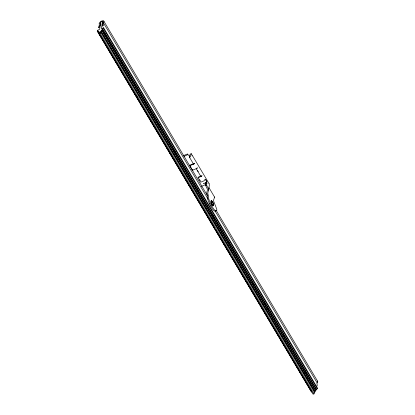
<?xml version="1.0" encoding="UTF-8"?>
<svg xmlns="http://www.w3.org/2000/svg" width="415" height="415" viewBox="0 0 415 415"><rect width="100%" height="100%" fill="white"/><g stroke="black" fill="none" stroke-linecap="round" stroke-linejoin="round"><path stroke-width="0.62" d="M100.394 24.698A4.249 1.748 -30.7 0 1 100.202 25.118L100.056 25.403A18.203 7.491 -30.7 0 0 99.403 27.374L98.448 27.769A19.287 7.937 -30.7 0 1 99.247 25.455A3.164 1.302 -30.7 0 0 99.418 24.371A2.381 0.98 -30.7 0 1 99.128 23.935L99.154 23.722A3.284 1.349 -30.7 0 1 101.431 21.149A1.235 0.508 -30.7 0 1 102.132 20.859A3.284 1.349 -30.7 0 1 103.864 21.756L103.817 21.974A2.381 0.98 -30.7 0 1 103.34 22.732A3.164 1.302 -30.7 0 0 103.169 23.816A19.287 7.937 -30.7 0 1 103.294 25.74L102.339 26.15A18.203 7.491 -30.7 0 0 102.261 24.48L102.225 24.345A4.249 1.748 -30.7 0 1 102.116 23.982L102.194 23.484A4.249 1.748 -30.7 0 1 102.386 23.064L102.645 22.706A1.292 0.534 -30.7 0 0 102.863 22.363L102.78 21.539L101.639 21.549A2.194 0.903 -30.7 0 0 100.783 22.171L100.129 23.136A0.97 0.399 -30.7 0 1 100.088 23.505L100.088 23.52A1.292 0.534 -30.7 0 0 100.222 23.717L100.472 24.319L99.631 29.413L97.395 30.347L97.26 31.208L311.089 391.418M194.453 163.432A1.178 0.482 -30.7 0 0 194.568 163.178L194.422 163.749L193.54 164.086L189.468 157.228L190.195 153.965M193.535 164.075L193.613 163.557M196.212 168.698L200.907 176.494L201.789 176.157L201.934 175.587A1.172 0.482 -30.7 0 1 201.078 176.474L198.085 177.745L200.736 182.211L203.454 181.075A1.178 0.482 -30.7 0 0 204.585 180.053L204.662 179.545M200.901 176.484L200.979 175.965M214.322 197.058A1.183 0.342 -28 0 1 214.591 197.26L213.502 200.232A1.167 0.342 67.3 0 0 213.621 201.119L216.661 208.927A2.334 0.69 67.3 0 1 216.822 209.746L216.744 210.4A1.582 0.467 67.3 0 1 216.604 210.561L216.547 210.581A8.129 2.397 67.3 0 1 213.419 208.657L211.142 204.818A10.23 3.014 67.3 0 1 209.181 200.253L208.901 199.361A2.168 0.638 67.3 0 1 208.683 198.271L208.672 197.82A5.649 1.665 67.3 0 0 208.413 196.067L207.775 193.208L208.273 191.118A2.63 2.474 -81.8 0 0 208.486 190.495L208.413 188.908L206.618 185.059L206.893 183.306L206.26 182.232M314.321 392.149L314.959 391.885L101.13 31.675L100.492 31.939L314.321 392.149L314.051 393.851L313.097 394.25L99.268 34.04L99.538 32.339L98.9 32.609L99.315 31.737L98.35 32.142L99.346 33.812M314.051 393.851L100.222 33.641L100.492 31.939M102.209 23.442L102.515 22.851A2.028 0.835 -30.7 0 0 102.868 22.337A0.965 0.399 -30.7 0 1 102.842 22.177L102.526 21.445A2.194 0.903 -30.7 0 0 101.763 21.497M103.48 28.604L102.515 29.009L316.344 389.218L317.309 388.814L103.48 28.604L103.615 27.748L101.379 28.682L102.121 24.013L102.78 25.128M196.238 168.625L196.404 168.62A1.172 0.482 -30.7 0 0 197.26 167.717L197.026 168.355L192.508 170.249L189.816 165.715L189.899 165.17L193.577 163.619M192.508 170.249L192.596 169.709M198.085 177.745L198.168 177.2L200.943 176.027M215.79 210.799A1.582 0.467 67.3 0 1 215.644 210.96L215.598 210.97A8.129 2.397 67.3 0 1 212.464 209.056L210.182 205.218A10.23 3.014 67.3 0 1 208.226 200.653L207.941 199.76A2.168 0.638 67.3 0 1 207.728 198.671L207.713 198.22A5.649 1.665 67.3 0 0 207.453 196.466L206.722 192.736L207.344 190.376A1.432 1.364 82.9 0 0 207.479 189.92L207.49 189.8A1.582 1.51 74.3 0 0 207.469 189.432L205.658 185.458L205.939 183.705L205.3 182.631M208.527 190.252L209.362 184.981L209.056 183.586M317.309 388.814L317.444 387.958L103.615 27.748M206.903 182.195L206.992 181.651L205.518 179.316L206.903 182.195L203.552 183.596L203.9 183.28M311.634 391.885L97.805 31.675L98.22 30.803L97.26 31.208M98.35 32.142L98.77 31.27L97.805 31.675M101.732 30.03L102.697 29.626L316.526 389.835L315.561 390.24L101.732 30.03L315.742 390.857L314.777 391.262L100.949 31.052L101.914 30.653M99.268 34.04L100.222 33.641M183.155 155.75L187.424 154.007L189.743 156.403M183.881 156.367L187.487 154.847L187.585 154.084M189.816 165.715L193.706 164.065A1.178 0.482 -30.7 0 0 194.194 163.718M205.939 183.705L206.893 183.306M201.342 186.371L205.601 184.576L205.596 183.778L205.181 183.622M205.658 185.458L206.618 185.059M192.378 155.874C189.629 149.54 192.306 157.301 189.479 157.238M316.168 386.453L317.122 385.95A19.287 7.937 -30.7 0 0 316.998 384.025A3.164 1.302 -30.7 0 1 317.169 382.936A2.381 0.98 -30.7 0 0 317.646 382.184L317.693 381.966A3.284 1.349 -30.7 0 0 317.314 381.043M192.529 155.76L209.093 183.643M211.142 206.151L210.83 205.731M208.942 187.616L214.602 197.151M197.582 170.638L198.22 171.722M199.641 179.685L200.232 180.675M189.899 165.17L190.796 166.685M103.786 21.041L207.313 195.444M216.236 210.478L317.698 381.395M103.34 22.732L208.159 199.304M215.224 211.204L317.169 382.936M103.361 32.022L104.352 33.693M105.016 34.808L105.675 35.918M106.665 37.589L107.329 38.704M121.211 62.084L121.87 63.199M144.015 100.503L145.006 102.173M156.901 122.212L157.565 123.328M158.556 124.998L159.547 126.668M160.206 127.784L160.87 128.894M173.097 149.493L174.087 151.164M174.751 152.279L175.41 153.389M197.55 190.693L198.214 191.808M212.096 215.188L212.755 216.303M213.746 217.974L214.737 219.644M228.286 242.469L229.282 244.139M252.745 283.668L253.404 284.783M263.982 302.597L264.972 304.268M267.286 308.163L267.95 309.279M283.481 335.445L284.472 337.115M304.631 371.077L305.622 372.748M306.286 373.858L306.944 374.973M136.577 96.078L137.235 97.188M100.005 34.922L123.8 75.011M124.459 76.121L138.34 99.507M139.004 100.622L139.995 102.292M140.654 103.402L152.881 124.002M153.545 125.117L178.995 167.987M179.654 169.097L193.535 192.482M194.194 193.592L214.685 228.11M215.349 229.225L230.88 255.391M231.539 256.506L245.421 279.892M246.085 281.002L269.88 321.086M270.538 322.201L284.42 345.586M285.079 346.696L286.07 348.367M286.734 349.482L300.616 372.862M301.274 373.977L312.179 392.351M209.808 203.869L209.565 203.334M316.344 389.218L316.526 389.835M315.561 390.24L315.742 390.857M314.777 391.262L314.959 391.885M102.515 29.009L102.697 29.626M100.949 31.052L101.13 31.675M101.659 21.539A2.091 0.861 -30.7 0 0 100.783 22.171L100.088 23.499A2.028 0.835 -30.7 0 0 100.321 23.764L100.394 23.899A4.249 1.748 -30.7 0 1 100.472 24.205M213.388 205.664A2.713 0.799 67.3 0 1 211.178 202.712A2.713 0.799 67.3 0 1 212.107 201.394M212.76 202.494A2.713 0.799 67.3 0 1 213.04 203.143M213.269 203.801A2.713 0.799 67.3 0 1 213.424 204.419M211.178 202.048A2.713 0.799 67.3 0 0 213.367 205.736A2.713 0.799 67.3 0 0 212.594 201.856A2.713 0.799 67.3 0 0 211.178 202.048M211.417 202.281A2.174 0.638 67.3 0 0 213.17 205.228A2.174 0.638 67.3 0 0 212.553 202.131A2.174 0.638 67.3 0 0 211.417 202.281"/></g></svg>
